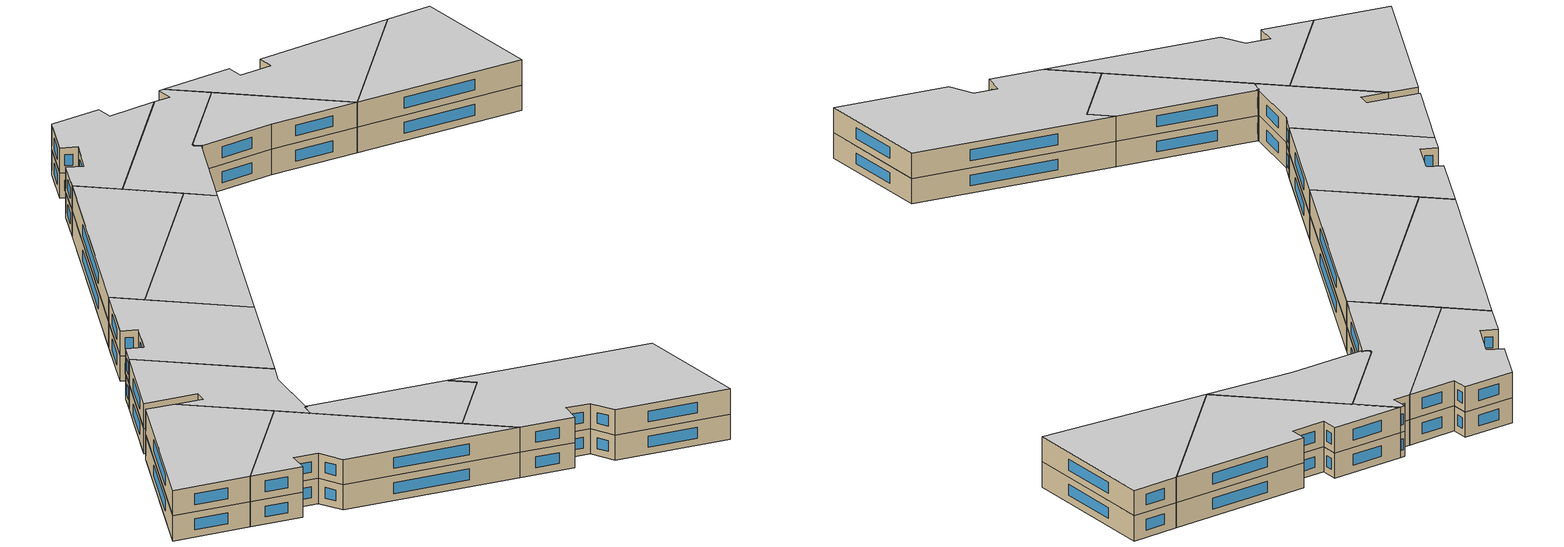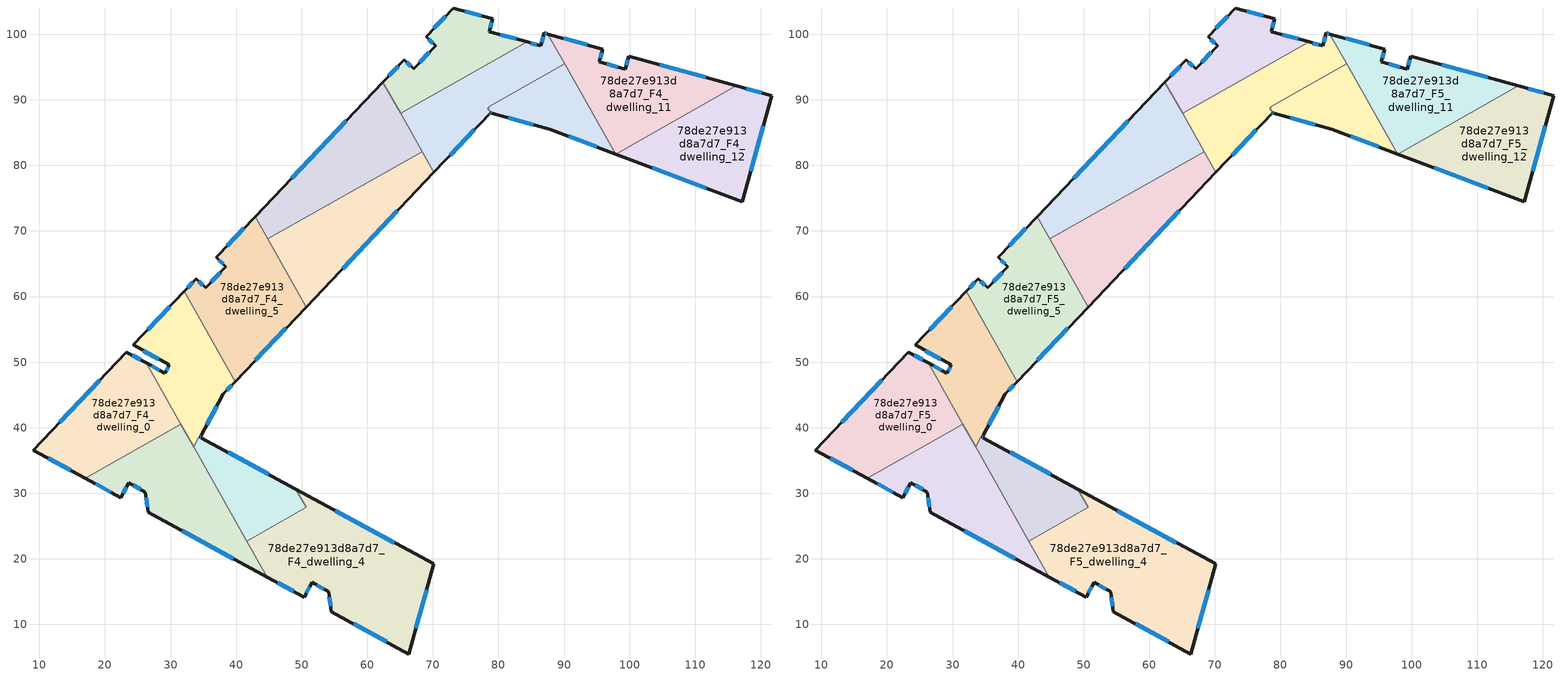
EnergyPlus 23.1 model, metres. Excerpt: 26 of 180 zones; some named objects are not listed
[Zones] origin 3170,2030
78de27e913d8a7d7_F4_dwelling_0
 floor to 78de27e913d8a7d7_F3_dwelling_0 (EU_floor_Construction): 26.29,49.87 31.58,40.51 17.02,32.28 9.08,36.6 23.26,51.52 z12
 wall outside (EU_wall_Construction): 26.29,49.87 23.26,51.52 9.08,36.6 17.02,32.28 z12:15
 wall to 78de27e913d8a7d7_F4_dwelling_1 (EU_wall_Construction): 17.02,32.28 31.58,40.51 z12:15
 wall to 78de27e913d8a7d7_F4_dwelling_2 (EU_wall_Construction): 31.58,40.51 26.29,49.87 z12:15
 window (EU_Window_Construction): 11.35,35.37 14.75,33.52 / 19.21,47.26 13.13,40.86 / 25.42,50.34 24.13,51.05 z12.86:14.14
78de27e913d8a7d7_F4_dwelling_1
 floor to 78de27e913d8a7d7_F3_dwelling_1 (EU_floor_Construction): 31.58,40.51 44.74,17.22 26.58,27.09 26.16,30.2 23.63,31.59 22.42,29.35 17.02,32.28 z12
 wall outside (EU_wall_Construction): 17.02,32.28 22.42,29.35 23.63,31.59 26.16,30.2 26.58,27.09 44.74,17.22 z12:15
 wall to 78de27e913d8a7d7_F4_dwelling_3 (EU_wall_Construction): 41.64,22.71 33.52,37.09 z12:15
 wall to 78de27e913d8a7d7_F4_dwelling_4 (EU_wall_Construction): 44.74,17.22 41.64,22.71 z12:15
 wall to 78de27e913d8a7d7_F4_dwelling_2 (EU_wall_Construction): 33.52,37.09 31.58,40.51 z12:15
 window (EU_Window_Construction): 18.57,31.45 20.88,30.19 / 31.77,24.27 39.56,20.04 / 26.28,29.31 26.46,27.98 / 24.35,31.19 25.44,30.59 / 22.77,29.99 23.29,30.95 z12.86:14.14
78de27e913d8a7d7_F4_dwelling_10
 floor to 78de27e913d8a7d7_F3_dwelling_10 (EU_floor_Construction): 90.08,95.51 97.87,81.73 87.84,85.51 78.97,87.97 79.09,88.09 78.72,88.19 78.33,88.69 78.59,88.84 78.5,88.96 z12
 wall outside (EU_wall_Construction): 78.97,87.97 87.84,85.51 97.87,81.73 z12:15
 wall to 78de27e913d8a7d7_F4_dwelling_9 (EU_wall_Construction): 90.08,95.51 78.5,88.96 78.59,88.84 78.33,88.69 78.72,88.19 79.09,88.09 78.97,87.97 z12:15
 wall to 78de27e913d8a7d7_F4_dwelling_11 (EU_wall_Construction): 97.87,81.73 90.08,95.51 z12:15
 window (EU_Window_Construction): 90.71,84.43 95.01,82.81 / 81.51,87.27 85.31,86.21 z12.86:14.14
78de27e913d8a7d7_F4_dwelling_11
 floor to 78de27e913d8a7d7_F3_dwelling_11 (EU_floor_Construction): 116.28,92.11 97.9,81.72 97.87,81.73 87.53,100.03 95.94,97.71 95.41,95.78 99.34,94.68 99.89,96.63 z12
 wall outside (EU_wall_Construction): 116.28,92.11 99.89,96.63 99.34,94.68 95.41,95.78 95.94,97.71 87.53,100.03 / 97.87,81.73 97.9,81.72 z12:15
 wall to 78de27e913d8a7d7_F4_dwelling_12 (EU_wall_Construction): 97.9,81.72 116.28,92.11 z12:15
 wall to 78de27e913d8a7d7_F4_dwelling_9 (EU_wall_Construction): 87.53,100.03 90.08,95.51 z12:15
 window (EU_Window_Construction): 111.6,93.4 104.57,95.34 / 93.54,98.38 89.93,99.37 / 95.56,96.33 95.79,97.16 / 98.22,95 96.53,95.46 / 99.73,96.07 99.5,95.24 z12.86:14.14
78de27e913d8a7d7_F4_dwelling_12
 floor to 78de27e913d8a7d7_F3_dwelling_12 (EU_floor_Construction): 121.66,90.63 117.21,74.44 97.9,81.72 116.28,92.11 z12
 wall outside (EU_wall_Construction): 97.9,81.72 117.21,74.44 121.66,90.63 116.28,92.11 z12:15
 window (EU_Window_Construction): 120.13,91.05 117.82,91.69 / 118.48,79.07 120.39,86.01 / 103.42,79.64 111.69,76.52 z12.86:14.14
78de27e913d8a7d7_F4_dwelling_2
 floor to 78de27e913d8a7d7_F3_dwelling_2 (EU_floor_Construction): 32.07,60.8 39.86,47.03 38.06,45.14 34.49,38.57 34.63,38.5 34.55,38.37 34.3,38.51 33.52,37.09 26.3,49.87 29.11,48.33 29.82,49.62 24.3,52.62 z12
 wall outside (EU_wall_Construction): 32.07,60.8 24.3,52.62 29.82,49.62 29.11,48.33 26.3,49.87 / 34.63,38.5 34.49,38.57 38.06,45.14 39.86,47.03 z12:15
 wall to 78de27e913d8a7d7_F4_dwelling_5 (EU_wall_Construction): 39.86,47.03 32.07,60.8 z12:15
 wall to 78de27e913d8a7d7_F4_dwelling_3 (EU_wall_Construction): 33.52,37.09 34.3,38.51 34.55,38.37 34.63,38.5 z12:15
 window (EU_Window_Construction): 28.31,48.77 27.1,49.43 / 29.61,49.25 29.31,48.7 / 25.87,51.76 28.24,50.47 / 29.85,58.46 26.52,54.95 / 38.57,45.68 39.34,46.49 / 35.51,40.45 37.04,43.26 / 34.59,38.52 34.53,38.55 z12.86:14.14
78de27e913d8a7d7_F4_dwelling_3
 floor to 78de27e913d8a7d7_F3_dwelling_3 (EU_floor_Construction): 49.13,30.62 50.7,27.84 41.64,22.71 33.52,37.09 34.3,38.51 34.55,38.37 34.63,38.5 z12
 wall outside (EU_wall_Construction): 49.13,30.62 34.63,38.5 z12:15
 wall to 78de27e913d8a7d7_F4_dwelling_4 (EU_wall_Construction): 41.64,22.71 50.7,27.84 49.13,30.62 z12:15
 window (EU_Window_Construction): 44.99,32.87 38.77,36.25 z12.86:14.14
78de27e913d8a7d7_F4_dwelling_4
 floor to 78de27e913d8a7d7_F3_dwelling_4 (EU_floor_Construction): 70.12,19.22 66.34,5.49 54.54,11.9 54.12,15.01 51.59,16.4 50.38,14.16 44.74,17.22 41.64,22.71 50.7,27.84 49.13,30.62 z12
 wall outside (EU_wall_Construction): 44.74,17.22 50.38,14.16 51.59,16.4 54.12,15.01 54.54,11.9 66.34,5.49 70.12,19.22 49.13,30.62 z12:15
 window (EU_Window_Construction): 50.72,14.8 51.24,15.76 / 46.35,16.35 48.77,15.04 / 64.12,22.48 55.13,27.37 / 67.42,9.42 69.04,15.3 / 57.91,10.07 62.97,7.33 / 54.24,14.12 54.42,12.79 / 52.31,16 53.39,15.41 z12.86:14.14
78de27e913d8a7d7_F4_dwelling_5
 floor to 78de27e913d8a7d7_F3_dwelling_5 (EU_floor_Construction): 42.88,72.17 50.67,58.4 39.86,47.03 32.07,60.8 33.9,62.72 35.35,61.33 38.42,64.58 36.98,65.96 z12
 wall outside (EU_wall_Construction): 42.88,72.17 36.98,65.96 38.42,64.58 35.35,61.33 33.9,62.72 32.07,60.8 / 39.86,47.03 50.67,58.4 z12:15
 wall to 78de27e913d8a7d7_F4_dwelling_7 (EU_wall_Construction): 50.67,58.4 44.8,68.78 z12:15
 wall to 78de27e913d8a7d7_F4_dwelling_6 (EU_wall_Construction): 44.8,68.78 42.88,72.17 z12:15
 window (EU_Window_Construction): 37.39,65.56 38.01,64.97 / 41.19,70.39 38.66,67.73 / 42.94,50.28 47.58,55.15 / 33.38,62.17 32.59,61.34 / 34.94,61.73 34.31,62.32 / 37.55,63.65 36.23,62.26 z12.86:14.14
78de27e913d8a7d7_F4_dwelling_6
 floor to 78de27e913d8a7d7_F3_dwelling_6 (EU_floor_Construction): 62.38,92.69 68.36,82.11 44.8,68.78 42.88,72.17 z12
 wall outside (EU_wall_Construction): 62.38,92.69 42.88,72.17 z12:15
 wall to 78de27e913d8a7d7_F4_dwelling_7 (EU_wall_Construction): 44.8,68.78 68.36,82.11 z12:15
 wall to 78de27e913d8a7d7_F4_dwelling_9 (EU_wall_Construction): 68.36,82.11 65.08,87.91 z12:15
 wall to 78de27e913d8a7d7_F4_dwelling_8 (EU_wall_Construction): 65.08,87.91 62.38,92.69 z12:15
 window (EU_Window_Construction): 56.81,86.83 48.45,78.03 z12.86:14.14
78de27e913d8a7d7_F4_dwelling_7
 floor to 78de27e913d8a7d7_F3_dwelling_7 (EU_floor_Construction): 68.36,82.11 70.17,78.92 50.67,58.4 44.8,68.78 z12
 wall outside (EU_wall_Construction): 50.67,58.4 70.17,78.92 z12:15
 wall to 78de27e913d8a7d7_F4_dwelling_9 (EU_wall_Construction): 70.17,78.92 68.36,82.11 z12:15
 window (EU_Window_Construction): 56.24,64.26 64.59,73.05 z12.86:14.14
78de27e913d8a7d7_F4_dwelling_8
 floor to 78de27e913d8a7d7_F3_dwelling_8 (EU_floor_Construction): 84.38,98.82 65.08,87.91 62.38,92.69 65.62,96.1 67.08,94.73 70.43,98.24 68.97,99.62 73.13,104 79.13,102.34 78.61,100.41 z12
 wall outside (EU_wall_Construction): 84.38,98.82 78.61,100.41 79.13,102.34 73.13,104 68.97,99.62 70.43,98.24 67.08,94.73 65.62,96.1 62.38,92.69 z12:15
 wall to 78de27e913d8a7d7_F4_dwelling_9 (EU_wall_Construction): 65.08,87.91 84.38,98.82 z12:15
 window (EU_Window_Construction): 69.47,97.24 68.04,95.73 / 69.39,99.23 70.01,98.64 / 71.94,102.75 70.16,100.87 / 77.41,102.81 74.84,103.52 / 78.76,100.96 78.98,101.79 / 82.73,99.27 80.26,99.95 / 64.7,95.13 63.31,93.66 / 66.67,95.12 66.04,95.71 z12.86:14.14
78de27e913d8a7d7_F4_dwelling_9
 floor to 78de27e913d8a7d7_F3_dwelling_9 (EU_floor_Construction): 87.53,100.03 90.08,95.51 78.5,88.96 78.59,88.84 78.33,88.69 78.72,88.19 79.09,88.09 78.97,87.97 78.81,88.01 70.17,78.92 65.08,87.91 84.38,98.82 86.41,98.26 86.96,100.19 z12
 wall outside (EU_wall_Construction): 70.17,78.92 78.81,88.01 78.97,87.97 / 87.53,100.03 86.96,100.19 86.41,98.26 84.38,98.82 z12:15
 window (EU_Window_Construction): 72.64,81.51 76.34,85.41 / 85.83,98.42 84.96,98.66 / 86.8,99.64 86.57,98.81 / 87.36,100.08 87.12,100.14 / 78.86,88 78.93,87.98 z12.86:14.14
78de27e913d8a7d7_F5_dwelling_0
 floor to 78de27e913d8a7d7_F4_dwelling_0 (EU_floor_Construction): 26.29,49.87 31.58,40.51 17.02,32.28 9.08,36.6 23.26,51.52 z15
 wall outside (EU_wall_Construction): 26.29,49.87 23.26,51.52 9.08,36.6 17.02,32.28 z15:18
 wall to 78de27e913d8a7d7_F5_dwelling_1 (EU_wall_Construction): 17.02,32.28 31.58,40.51 z15:18
 wall to 78de27e913d8a7d7_F5_dwelling_2 (EU_wall_Construction): 31.58,40.51 26.29,49.87 z15:18
 window (EU_Window_Construction): 11.35,35.37 14.75,33.52 / 19.21,47.26 13.13,40.86 / 25.42,50.34 24.13,51.05 z15.86:17.14
 ceiling to 78de27e913d8a7d7_F6_dwelling_0 (EU_floor_Construction): 31.58,40.51 26.29,49.87 23.26,51.52 9.08,36.6 17.02,32.28 z18
78de27e913d8a7d7_F5_dwelling_1
 floor to 78de27e913d8a7d7_F4_dwelling_1 (EU_floor_Construction): 31.58,40.51 44.74,17.22 26.58,27.09 26.16,30.2 23.63,31.59 22.42,29.35 17.02,32.28 z15
 wall outside (EU_wall_Construction): 17.02,32.28 22.42,29.35 23.63,31.59 26.16,30.2 26.58,27.09 44.74,17.22 z15:18
 wall to 78de27e913d8a7d7_F5_dwelling_3 (EU_wall_Construction): 41.64,22.71 33.52,37.09 z15:18
 wall to 78de27e913d8a7d7_F5_dwelling_4 (EU_wall_Construction): 44.74,17.22 41.64,22.71 z15:18
 wall to 78de27e913d8a7d7_F5_dwelling_2 (EU_wall_Construction): 33.52,37.09 31.58,40.51 z15:18
 window (EU_Window_Construction): 18.57,31.45 20.88,30.19 / 31.77,24.27 39.56,20.04 / 26.28,29.31 26.46,27.98 / 24.35,31.19 25.44,30.59 / 22.77,29.99 23.29,30.95 z15.86:17.14
 ceiling to 78de27e913d8a7d7_F6_dwelling_1 (EU_floor_Construction): 44.74,17.22 31.58,40.51 17.02,32.28 22.42,29.35 23.63,31.59 26.16,30.2 26.58,27.09 z18
78de27e913d8a7d7_F5_dwelling_10
 floor to 78de27e913d8a7d7_F4_dwelling_10 (EU_floor_Construction): 90.08,95.51 97.87,81.73 87.84,85.51 78.97,87.97 79.09,88.09 78.72,88.19 78.33,88.69 78.59,88.84 78.5,88.96 z15
 wall outside (EU_wall_Construction): 78.97,87.97 87.84,85.51 97.87,81.73 z15:18
 wall to 78de27e913d8a7d7_F5_dwelling_9 (EU_wall_Construction): 90.08,95.51 78.5,88.96 78.59,88.84 78.33,88.69 78.72,88.19 79.09,88.09 78.97,87.97 z15:18
 wall to 78de27e913d8a7d7_F5_dwelling_11 (EU_wall_Construction): 97.87,81.73 90.08,95.51 z15:18
 window (EU_Window_Construction): 90.71,84.43 95.01,82.81 / 81.51,87.27 85.31,86.21 z15.86:17.14
 ceiling to 78de27e913d8a7d7_F6_dwelling_10 (EU_floor_Construction): 97.87,81.73 90.08,95.51 78.5,88.96 78.59,88.84 78.33,88.69 78.72,88.19 79.09,88.09 78.97,87.97 87.84,85.51 z18
78de27e913d8a7d7_F5_dwelling_11
 floor to 78de27e913d8a7d7_F4_dwelling_11 (EU_floor_Construction): 116.28,92.11 97.9,81.72 97.87,81.73 87.53,100.03 95.94,97.71 95.41,95.78 99.34,94.68 99.89,96.63 z15
 wall outside (EU_wall_Construction): 116.28,92.11 99.89,96.63 99.34,94.68 95.41,95.78 95.94,97.71 87.53,100.03 / 97.87,81.73 97.9,81.72 z15:18
 wall to 78de27e913d8a7d7_F5_dwelling_12 (EU_wall_Construction): 97.9,81.72 116.28,92.11 z15:18
 wall to 78de27e913d8a7d7_F5_dwelling_9 (EU_wall_Construction): 87.53,100.03 90.08,95.51 z15:18
 window (EU_Window_Construction): 111.6,93.4 104.57,95.34 / 93.54,98.38 89.93,99.37 / 95.56,96.33 95.79,97.16 / 98.22,95 96.53,95.46 / 99.73,96.07 99.5,95.24 z15.86:17.14
 ceiling to 78de27e913d8a7d7_F6_dwelling_11 (EU_floor_Construction): 116.28,92.11 99.89,96.63 99.34,94.68 95.41,95.78 95.94,97.71 87.53,100.03 97.87,81.73 97.9,81.72 z18
78de27e913d8a7d7_F5_dwelling_12
 floor to 78de27e913d8a7d7_F4_dwelling_12 (EU_floor_Construction): 121.66,90.63 117.21,74.44 97.9,81.72 116.28,92.11 z15
 wall outside (EU_wall_Construction): 97.9,81.72 117.21,74.44 121.66,90.63 116.28,92.11 z15:18
 window (EU_Window_Construction): 120.13,91.05 117.82,91.69 / 118.48,79.07 120.39,86.01 / 103.42,79.64 111.69,76.52 z15.86:17.14
 ceiling to 78de27e913d8a7d7_F6_dwelling_12 (EU_floor_Construction): 117.21,74.44 121.66,90.63 116.28,92.11 97.9,81.72 z18
78de27e913d8a7d7_F5_dwelling_2
 floor to 78de27e913d8a7d7_F4_dwelling_2 (EU_floor_Construction): 32.07,60.8 39.86,47.03 38.06,45.14 34.49,38.57 34.63,38.5 34.55,38.37 34.3,38.51 33.52,37.09 26.3,49.87 29.11,48.33 29.82,49.62 24.3,52.62 z15
 wall outside (EU_wall_Construction): 32.07,60.8 24.3,52.62 29.82,49.62 29.11,48.33 26.3,49.87 / 34.63,38.5 34.49,38.57 38.06,45.14 39.86,47.03 z15:18
 wall to 78de27e913d8a7d7_F5_dwelling_5 (EU_wall_Construction): 39.86,47.03 32.07,60.8 z15:18
 wall to 78de27e913d8a7d7_F5_dwelling_3 (EU_wall_Construction): 33.52,37.09 34.3,38.51 34.55,38.37 34.63,38.5 z15:18
 window (EU_Window_Construction): 28.31,48.77 27.1,49.43 / 29.61,49.25 29.31,48.7 / 25.87,51.76 28.24,50.47 / 29.85,58.46 26.52,54.95 / 38.57,45.68 39.34,46.49 / 35.51,40.45 37.04,43.26 / 34.59,38.52 34.53,38.55 z15.86:17.14
 ceiling to 78de27e913d8a7d7_F6_dwelling_2 (EU_floor_Construction): 34.63,38.5 34.49,38.57 38.06,45.14 39.86,47.03 32.07,60.8 24.3,52.62 29.82,49.62 29.11,48.33 26.3,49.87 33.52,37.09 34.3,38.51 34.55,38.37 z18
78de27e913d8a7d7_F5_dwelling_3
 floor to 78de27e913d8a7d7_F4_dwelling_3 (EU_floor_Construction): 49.13,30.62 50.7,27.84 41.64,22.71 33.52,37.09 34.3,38.51 34.55,38.37 34.63,38.5 z15
 wall outside (EU_wall_Construction): 49.13,30.62 34.63,38.5 z15:18
 wall to 78de27e913d8a7d7_F5_dwelling_4 (EU_wall_Construction): 41.64,22.71 50.7,27.84 49.13,30.62 z15:18
 window (EU_Window_Construction): 44.99,32.87 38.77,36.25 z15.86:17.14
 ceiling to 78de27e913d8a7d7_F6_dwelling_3 (EU_floor_Construction): 50.7,27.84 49.13,30.62 34.63,38.5 34.55,38.37 34.3,38.51 33.52,37.09 41.64,22.71 z18
78de27e913d8a7d7_F5_dwelling_4
 floor to 78de27e913d8a7d7_F4_dwelling_4 (EU_floor_Construction): 70.12,19.22 66.34,5.49 54.54,11.9 54.12,15.01 51.59,16.4 50.38,14.16 44.74,17.22 41.64,22.71 50.7,27.84 49.13,30.62 z15
 wall outside (EU_wall_Construction): 44.74,17.22 50.38,14.16 51.59,16.4 54.12,15.01 54.54,11.9 66.34,5.49 70.12,19.22 49.13,30.62 z15:18
 window (EU_Window_Construction): 50.72,14.8 51.24,15.76 / 46.35,16.35 48.77,15.04 / 64.12,22.48 55.13,27.37 / 67.42,9.42 69.04,15.3 / 57.91,10.07 62.97,7.33 / 54.24,14.12 54.42,12.79 / 52.31,16 53.39,15.41 z15.86:17.14
 ceiling to 78de27e913d8a7d7_F6_dwelling_4 (EU_floor_Construction): 66.34,5.49 70.12,19.22 49.13,30.62 50.7,27.84 41.64,22.71 44.74,17.22 50.38,14.16 51.59,16.4 54.12,15.01 54.54,11.9 z18
78de27e913d8a7d7_F5_dwelling_5
 floor to 78de27e913d8a7d7_F4_dwelling_5 (EU_floor_Construction): 42.88,72.17 50.67,58.4 39.86,47.03 32.07,60.8 33.9,62.72 35.35,61.33 38.42,64.58 36.98,65.96 z15
 wall outside (EU_wall_Construction): 42.88,72.17 36.98,65.96 38.42,64.58 35.35,61.33 33.9,62.72 32.07,60.8 / 39.86,47.03 50.67,58.4 z15:18
 wall to 78de27e913d8a7d7_F5_dwelling_7 (EU_wall_Construction): 50.67,58.4 44.8,68.78 z15:18
 wall to 78de27e913d8a7d7_F5_dwelling_6 (EU_wall_Construction): 44.8,68.78 42.88,72.17 z15:18
 window (EU_Window_Construction): 37.39,65.56 38.01,64.97 / 41.19,70.39 38.66,67.73 / 42.94,50.28 47.58,55.15 / 33.38,62.17 32.59,61.34 / 34.94,61.73 34.31,62.32 / 37.55,63.65 36.23,62.26 z15.86:17.14
 ceiling to 78de27e913d8a7d7_F6_dwelling_5 (EU_floor_Construction): 39.86,47.03 50.67,58.4 42.88,72.17 36.98,65.96 38.42,64.58 35.35,61.33 33.9,62.72 32.07,60.8 z18
78de27e913d8a7d7_F5_dwelling_6
 floor to 78de27e913d8a7d7_F4_dwelling_6 (EU_floor_Construction): 62.38,92.69 68.36,82.11 44.8,68.78 42.88,72.17 z15
 wall outside (EU_wall_Construction): 62.38,92.69 42.88,72.17 z15:18
 wall to 78de27e913d8a7d7_F5_dwelling_7 (EU_wall_Construction): 44.8,68.78 68.36,82.11 z15:18
 wall to 78de27e913d8a7d7_F5_dwelling_9 (EU_wall_Construction): 68.36,82.11 65.08,87.91 z15:18
 wall to 78de27e913d8a7d7_F5_dwelling_8 (EU_wall_Construction): 65.08,87.91 62.38,92.69 z15:18
 window (EU_Window_Construction): 56.81,86.83 48.45,78.03 z15.86:17.14
 ceiling to 78de27e913d8a7d7_F6_dwelling_6 (EU_floor_Construction): 68.36,82.11 62.38,92.69 42.88,72.17 44.8,68.78 z18
78de27e913d8a7d7_F5_dwelling_7
 floor to 78de27e913d8a7d7_F4_dwelling_7 (EU_floor_Construction): 68.36,82.11 70.17,78.92 50.67,58.4 44.8,68.78 z15
 wall outside (EU_wall_Construction): 50.67,58.4 70.17,78.92 z15:18
 wall to 78de27e913d8a7d7_F5_dwelling_9 (EU_wall_Construction): 70.17,78.92 68.36,82.11 z15:18
 window (EU_Window_Construction): 56.24,64.26 64.59,73.05 z15.86:17.14
 ceiling to 78de27e913d8a7d7_F6_dwelling_7 (EU_floor_Construction): 50.67,58.4 70.17,78.92 68.36,82.11 44.8,68.78 z18
78de27e913d8a7d7_F5_dwelling_8
 floor to 78de27e913d8a7d7_F4_dwelling_8 (EU_floor_Construction): 84.38,98.82 65.08,87.91 62.38,92.69 65.62,96.1 67.08,94.73 70.43,98.24 68.97,99.62 73.13,104 79.13,102.34 78.61,100.41 z15
 wall outside (EU_wall_Construction): 84.38,98.82 78.61,100.41 79.13,102.34 73.13,104 68.97,99.62 70.43,98.24 67.08,94.73 65.62,96.1 62.38,92.69 z15:18
 wall to 78de27e913d8a7d7_F5_dwelling_9 (EU_wall_Construction): 65.08,87.91 84.38,98.82 z15:18
 window (EU_Window_Construction): 69.47,97.24 68.04,95.73 / 69.39,99.23 70.01,98.64 / 71.94,102.75 70.16,100.87 / 77.41,102.81 74.84,103.52 / 78.76,100.96 78.98,101.79 / 82.73,99.27 80.26,99.95 / 64.7,95.13 63.31,93.66 / 66.67,95.12 66.04,95.71 z15.86:17.14
 ceiling to 78de27e913d8a7d7_F6_dwelling_8 (EU_floor_Construction): 84.38,98.82 78.61,100.41 79.13,102.34 73.13,104 68.97,99.62 70.43,98.24 67.08,94.73 65.62,96.1 62.38,92.69 65.08,87.91 z18
78de27e913d8a7d7_F5_dwelling_9
 floor to 78de27e913d8a7d7_F4_dwelling_9 (EU_floor_Construction): 87.53,100.03 90.08,95.51 78.5,88.96 78.59,88.84 78.33,88.69 78.72,88.19 79.09,88.09 78.97,87.97 78.81,88.01 70.17,78.92 65.08,87.91 84.38,98.82 86.41,98.26 86.96,100.19 z15
 wall outside (EU_wall_Construction): 70.17,78.92 78.81,88.01 78.97,87.97 / 87.53,100.03 86.96,100.19 86.41,98.26 84.38,98.82 z15:18
 window (EU_Window_Construction): 72.64,81.51 76.34,85.41 / 85.83,98.42 84.96,98.66 / 86.8,99.64 86.57,98.81 / 87.36,100.08 87.12,100.14 / 78.86,88 78.93,87.98 z15.86:17.14
 ceiling to 78de27e913d8a7d7_F6_dwelling_9 (EU_floor_Construction): 79.09,88.09 78.72,88.19 78.33,88.69 78.59,88.84 78.5,88.96 90.08,95.51 87.53,100.03 86.96,100.19 86.41,98.26 84.38,98.82 65.08,87.91 70.17,78.92 78.81,88.01 78.97,87.97 z18
[Building]
EU S2 Campaign: North Axis=0; Terrain=City; Solar Distribution=FullExterior
[Site:Location]
Helsinki-Vantaa.AP: Latitude=60.317; Longitude=24.963; Time Zone=2; Elevation=54.6
[SizingPeriod:WeatherFileDays]
AnnualSizingPeriod: Begin Month=1; Begin Day of Month=1; End Month=12; End Day of Month=31; Day of Week for Start Day=Monday; Use Weather File Daylight Saving Period=No; Use Weather File Rain and Snow Indicators=No
[MATERIAL]
EU_InternalMass_Material: Roughness=MediumRough; Thickness=0.1; Conductivity=1; Density=1800; Specific Heat=900; Thermal Absorptance=0.9; Solar Absorptance=0.7; Visible Absorptance=0.7
[MATERIAL:NOMASS] Roughness=MediumRough; Thermal Absorptance=0.9; Solar Absorptance=0.7; Visible Absorptance=0.7
Name | Thermal Resistance
EU_wall_NoMass | 5.91765
EU_floor_NoMass | 6.2875
[WINDOWMATERIAL:SIMPLEGLAZINGSYSTEM]
EU_Window_SimpleGlazing: UFactor=0.994035; Solar Heat Gain Coefficient=0.7; Visible Transmittance=0.7
[CONSTRUCTION]
EU_wall_Construction: EU_wall_NoMass
EU_floor_Construction: EU_floor_NoMass
EU_Window_Construction: EU_Window_SimpleGlazing
EU_InternalMass_Construction: EU_InternalMass_Material
[ZONE] Type=1; Multiplier=1; Ceiling Height=autocalculate; Floor Area=autocalculate; Part of Total Floor Area=Yes
Name | Volume
78de27e913d8a7d7_F4_dwelling_0; 78de27e913d8a7d7_F5_dwelling_0 | 642.089
78de27e913d8a7d7_F4_dwelling_1; 78de27e913d8a7d7_F5_dwelling_1 | 642.134
78de27e913d8a7d7_F4_dwelling_10; 78de27e913d8a7d7_F5_dwelling_10 | 326.811
78de27e913d8a7d7_F4_dwelling_11; 78de27e913d8a7d7_F5_dwelling_11 | 642.327
78de27e913d8a7d7_F4_dwelling_12; 78de27e913d8a7d7_F5_dwelling_12 | 642.324
78de27e913d8a7d7_F4_dwelling_2; 78de27e913d8a7d7_F5_dwelling_2 | 504.486
78de27e913d8a7d7_F4_dwelling_3; 78de27e913d8a7d7_F5_dwelling_3 | 352.255
78de27e913d8a7d7_F4_dwelling_4; 78de27e913d8a7d7_F5_dwelling_4 | 1027.63
78de27e913d8a7d7_F4_dwelling_5; 78de27e913d8a7d7_F5_dwelling_5 | 685.227
78de27e913d8a7d7_F4_dwelling_6; 78de27e913d8a7d7_F5_dwelling_6 | 651.575
78de27e913d8a7d7_F4_dwelling_7; 78de27e913d8a7d7_F5_dwelling_7 | 633.099
78de27e913d8a7d7_F4_dwelling_8; 78de27e913d8a7d7_F5_dwelling_8 | 428.22
78de27e913d8a7d7_F4_dwelling_9; 78de27e913d8a7d7_F5_dwelling_9 | 529.62
[INTERNALMASS] Construction=EU_InternalMass_Construction
Name | Zone or ZoneList | Surface Area
78de27e913d8a7d7_F4_dwelling_0_EU_InternalMass | 78de27e913d8a7d7_F4_dwelling_0 | 214.029
78de27e913d8a7d7_F4_dwelling_1_EU_InternalMass | 78de27e913d8a7d7_F4_dwelling_1 | 214.045
78de27e913d8a7d7_F4_dwelling_2_EU_InternalMass | 78de27e913d8a7d7_F4_dwelling_2 | 168.195
78de27e913d8a7d7_F4_dwelling_3_EU_InternalMass | 78de27e913d8a7d7_F4_dwelling_3 | 117.441
78de27e913d8a7d7_F4_dwelling_4_EU_InternalMass | 78de27e913d8a7d7_F4_dwelling_4 | 342.542
78de27e913d8a7d7_F4_dwelling_5_EU_InternalMass | 78de27e913d8a7d7_F4_dwelling_5 | 228.415
78de27e913d8a7d7_F4_dwelling_6_EU_InternalMass | 78de27e913d8a7d7_F4_dwelling_6 | 217.192
78de27e913d8a7d7_F4_dwelling_7_EU_InternalMass | 78de27e913d8a7d7_F4_dwelling_7 | 211.033
78de27e913d8a7d7_F4_dwelling_8_EU_InternalMass | 78de27e913d8a7d7_F4_dwelling_8 | 142.74
78de27e913d8a7d7_F4_dwelling_9_EU_InternalMass | 78de27e913d8a7d7_F4_dwelling_9 | 176.543
78de27e913d8a7d7_F4_dwelling_10_EU_InternalMass | 78de27e913d8a7d7_F4_dwelling_10 | 108.937
78de27e913d8a7d7_F4_dwelling_11_EU_InternalMass | 78de27e913d8a7d7_F4_dwelling_11 | 214.108
78de27e913d8a7d7_F4_dwelling_12_EU_InternalMass | 78de27e913d8a7d7_F4_dwelling_12 | 214.108
78de27e913d8a7d7_F5_dwelling_0_EU_InternalMass | 78de27e913d8a7d7_F5_dwelling_0 | 214.029
78de27e913d8a7d7_F5_dwelling_1_EU_InternalMass | 78de27e913d8a7d7_F5_dwelling_1 | 214.045
78de27e913d8a7d7_F5_dwelling_2_EU_InternalMass | 78de27e913d8a7d7_F5_dwelling_2 | 168.195
78de27e913d8a7d7_F5_dwelling_3_EU_InternalMass | 78de27e913d8a7d7_F5_dwelling_3 | 117.441
78de27e913d8a7d7_F5_dwelling_4_EU_InternalMass | 78de27e913d8a7d7_F5_dwelling_4 | 342.542
78de27e913d8a7d7_F5_dwelling_5_EU_InternalMass | 78de27e913d8a7d7_F5_dwelling_5 | 228.415
78de27e913d8a7d7_F5_dwelling_6_EU_InternalMass | 78de27e913d8a7d7_F5_dwelling_6 | 217.192
78de27e913d8a7d7_F5_dwelling_7_EU_InternalMass | 78de27e913d8a7d7_F5_dwelling_7 | 211.033
78de27e913d8a7d7_F5_dwelling_8_EU_InternalMass | 78de27e913d8a7d7_F5_dwelling_8 | 142.74
78de27e913d8a7d7_F5_dwelling_9_EU_InternalMass | 78de27e913d8a7d7_F5_dwelling_9 | 176.543
78de27e913d8a7d7_F5_dwelling_10_EU_InternalMass | 78de27e913d8a7d7_F5_dwelling_10 | 108.937
78de27e913d8a7d7_F5_dwelling_11_EU_InternalMass | 78de27e913d8a7d7_F5_dwelling_11 | 214.108
78de27e913d8a7d7_F5_dwelling_12_EU_InternalMass | 78de27e913d8a7d7_F5_dwelling_12 | 214.108
[OTHEREQUIPMENT] Fuel Type=Electricity; Design Level Calculation Method=Watts/Area; Power per Zone Floor Area=1; Fraction Latent=0; Fraction Radiant=0; Fraction Lost=0; Carbon Dioxide Generation Rate=0; EndUse Subcategory=EU_Step8_InternalGains
Name | Zone or ZoneList or Space or SpaceList | Schedule
EU_Step8_InternalGain_78de27e913d8a7d7_F4_dwelling_0_f000 | 78de27e913d8a7d7_F4_dwelling_0 | EU_Step8_GainSchedule_78de27e913d8a7d7_F4_dwelling_0_f000
EU_Step8_InternalGain_78de27e913d8a7d7_F4_dwelling_1_f000 | 78de27e913d8a7d7_F4_dwelling_1 | EU_Step8_GainSchedule_78de27e913d8a7d7_F4_dwelling_1_f000
EU_Step8_InternalGain_78de27e913d8a7d7_F4_dwelling_2_f000 | 78de27e913d8a7d7_F4_dwelling_2 | EU_Step8_GainSchedule_78de27e913d8a7d7_F4_dwelling_2_f000
EU_Step8_InternalGain_78de27e913d8a7d7_F4_dwelling_3_f000 | 78de27e913d8a7d7_F4_dwelling_3 | EU_Step8_GainSchedule_78de27e913d8a7d7_F4_dwelling_3_f000
EU_Step8_InternalGain_78de27e913d8a7d7_F4_dwelling_4_f000 | 78de27e913d8a7d7_F4_dwelling_4 | EU_Step8_GainSchedule_78de27e913d8a7d7_F4_dwelling_4_f000
EU_Step8_InternalGain_78de27e913d8a7d7_F4_dwelling_5_f000 | 78de27e913d8a7d7_F4_dwelling_5 | EU_Step8_GainSchedule_78de27e913d8a7d7_F4_dwelling_5_f000
EU_Step8_InternalGain_78de27e913d8a7d7_F4_dwelling_6_f000 | 78de27e913d8a7d7_F4_dwelling_6 | EU_Step8_GainSchedule_78de27e913d8a7d7_F4_dwelling_6_f000
EU_Step8_InternalGain_78de27e913d8a7d7_F4_dwelling_7_f000 | 78de27e913d8a7d7_F4_dwelling_7 | EU_Step8_GainSchedule_78de27e913d8a7d7_F4_dwelling_7_f000
EU_Step8_InternalGain_78de27e913d8a7d7_F4_dwelling_8_f000 | 78de27e913d8a7d7_F4_dwelling_8 | EU_Step8_GainSchedule_78de27e913d8a7d7_F4_dwelling_8_f000
EU_Step8_InternalGain_78de27e913d8a7d7_F4_dwelling_9_f000 | 78de27e913d8a7d7_F4_dwelling_9 | EU_Step8_GainSchedule_78de27e913d8a7d7_F4_dwelling_9_f000
EU_Step8_InternalGain_78de27e913d8a7d7_F4_dwelling_10_f000 | 78de27e913d8a7d7_F4_dwelling_10 | EU_Step8_GainSchedule_78de27e913d8a7d7_F4_dwelling_10_f000
EU_Step8_InternalGain_78de27e913d8a7d7_F4_dwelling_11_f000 | 78de27e913d8a7d7_F4_dwelling_11 | EU_Step8_GainSchedule_78de27e913d8a7d7_F4_dwelling_11_f000
EU_Step8_InternalGain_78de27e913d8a7d7_F4_dwelling_12_f000 | 78de27e913d8a7d7_F4_dwelling_12 | EU_Step8_GainSchedule_78de27e913d8a7d7_F4_dwelling_12_f000
EU_Step8_InternalGain_78de27e913d8a7d7_F5_dwelling_0_f000 | 78de27e913d8a7d7_F5_dwelling_0 | EU_Step8_GainSchedule_78de27e913d8a7d7_F5_dwelling_0_f000
EU_Step8_InternalGain_78de27e913d8a7d7_F5_dwelling_1_f000 | 78de27e913d8a7d7_F5_dwelling_1 | EU_Step8_GainSchedule_78de27e913d8a7d7_F5_dwelling_1_f000
EU_Step8_InternalGain_78de27e913d8a7d7_F5_dwelling_2_f000 | 78de27e913d8a7d7_F5_dwelling_2 | EU_Step8_GainSchedule_78de27e913d8a7d7_F5_dwelling_2_f000
EU_Step8_InternalGain_78de27e913d8a7d7_F5_dwelling_3_f000 | 78de27e913d8a7d7_F5_dwelling_3 | EU_Step8_GainSchedule_78de27e913d8a7d7_F5_dwelling_3_f000
EU_Step8_InternalGain_78de27e913d8a7d7_F5_dwelling_4_f000 | 78de27e913d8a7d7_F5_dwelling_4 | EU_Step8_GainSchedule_78de27e913d8a7d7_F5_dwelling_4_f000
EU_Step8_InternalGain_78de27e913d8a7d7_F5_dwelling_5_f000 | 78de27e913d8a7d7_F5_dwelling_5 | EU_Step8_GainSchedule_78de27e913d8a7d7_F5_dwelling_5_f000
EU_Step8_InternalGain_78de27e913d8a7d7_F5_dwelling_6_f000 | 78de27e913d8a7d7_F5_dwelling_6 | EU_Step8_GainSchedule_78de27e913d8a7d7_F5_dwelling_6_f000
EU_Step8_InternalGain_78de27e913d8a7d7_F5_dwelling_7_f000 | 78de27e913d8a7d7_F5_dwelling_7 | EU_Step8_GainSchedule_78de27e913d8a7d7_F5_dwelling_7_f000
EU_Step8_InternalGain_78de27e913d8a7d7_F5_dwelling_8_f000 | 78de27e913d8a7d7_F5_dwelling_8 | EU_Step8_GainSchedule_78de27e913d8a7d7_F5_dwelling_8_f000
EU_Step8_InternalGain_78de27e913d8a7d7_F5_dwelling_9_f000 | 78de27e913d8a7d7_F5_dwelling_9 | EU_Step8_GainSchedule_78de27e913d8a7d7_F5_dwelling_9_f000
EU_Step8_InternalGain_78de27e913d8a7d7_F5_dwelling_10_f000 | 78de27e913d8a7d7_F5_dwelling_10 | EU_Step8_GainSchedule_78de27e913d8a7d7_F5_dwelling_10_f000
EU_Step8_InternalGain_78de27e913d8a7d7_F5_dwelling_11_f000 | 78de27e913d8a7d7_F5_dwelling_11 | EU_Step8_GainSchedule_78de27e913d8a7d7_F5_dwelling_11_f000
EU_Step8_InternalGain_78de27e913d8a7d7_F5_dwelling_12_f000 | 78de27e913d8a7d7_F5_dwelling_12 | EU_Step8_GainSchedule_78de27e913d8a7d7_F5_dwelling_12_f000
[ZONEVENTILATION:DESIGNFLOWRATE] Schedule=EU_AlwaysOn; Design Flow Rate Calculation Method=AirChanges/Hour; Air Changes per Hour=0.596421; Ventilation Type=Natural; Fan Pressure Rise=0; Fan Total Efficiency=1; Constant Term Coefficient=1; Temperature Term Coefficient=0; Velocity Term Coefficient=0; Velocity Squared Term Coefficient=0; Minimum Indoor Temperature=-100; Maximum Indoor Temperature=100; Delta Temperature=-100; Minimum Outdoor Temperature=-100; Maximum Outdoor Temperature=100; Maximum Wind Speed=40
Name | Zone or ZoneList or Space or SpaceList
EU_ConstantAir_78de27e913d8a7d7_F4_dwelling_0 | 78de27e913d8a7d7_F4_dwelling_0
EU_ConstantAir_78de27e913d8a7d7_F4_dwelling_1 | 78de27e913d8a7d7_F4_dwelling_1
EU_ConstantAir_78de27e913d8a7d7_F4_dwelling_2 | 78de27e913d8a7d7_F4_dwelling_2
EU_ConstantAir_78de27e913d8a7d7_F4_dwelling_3 | 78de27e913d8a7d7_F4_dwelling_3
EU_ConstantAir_78de27e913d8a7d7_F4_dwelling_4 | 78de27e913d8a7d7_F4_dwelling_4
EU_ConstantAir_78de27e913d8a7d7_F4_dwelling_5 | 78de27e913d8a7d7_F4_dwelling_5
EU_ConstantAir_78de27e913d8a7d7_F4_dwelling_6 | 78de27e913d8a7d7_F4_dwelling_6
EU_ConstantAir_78de27e913d8a7d7_F4_dwelling_7 | 78de27e913d8a7d7_F4_dwelling_7
EU_ConstantAir_78de27e913d8a7d7_F4_dwelling_8 | 78de27e913d8a7d7_F4_dwelling_8
EU_ConstantAir_78de27e913d8a7d7_F4_dwelling_9 | 78de27e913d8a7d7_F4_dwelling_9
EU_ConstantAir_78de27e913d8a7d7_F4_dwelling_10 | 78de27e913d8a7d7_F4_dwelling_10
EU_ConstantAir_78de27e913d8a7d7_F4_dwelling_11 | 78de27e913d8a7d7_F4_dwelling_11
EU_ConstantAir_78de27e913d8a7d7_F4_dwelling_12 | 78de27e913d8a7d7_F4_dwelling_12
EU_ConstantAir_78de27e913d8a7d7_F5_dwelling_0 | 78de27e913d8a7d7_F5_dwelling_0
EU_ConstantAir_78de27e913d8a7d7_F5_dwelling_1 | 78de27e913d8a7d7_F5_dwelling_1
EU_ConstantAir_78de27e913d8a7d7_F5_dwelling_2 | 78de27e913d8a7d7_F5_dwelling_2
EU_ConstantAir_78de27e913d8a7d7_F5_dwelling_3 | 78de27e913d8a7d7_F5_dwelling_3
EU_ConstantAir_78de27e913d8a7d7_F5_dwelling_4 | 78de27e913d8a7d7_F5_dwelling_4
EU_ConstantAir_78de27e913d8a7d7_F5_dwelling_5 | 78de27e913d8a7d7_F5_dwelling_5
EU_ConstantAir_78de27e913d8a7d7_F5_dwelling_6 | 78de27e913d8a7d7_F5_dwelling_6
EU_ConstantAir_78de27e913d8a7d7_F5_dwelling_7 | 78de27e913d8a7d7_F5_dwelling_7
EU_ConstantAir_78de27e913d8a7d7_F5_dwelling_8 | 78de27e913d8a7d7_F5_dwelling_8
EU_ConstantAir_78de27e913d8a7d7_F5_dwelling_9 | 78de27e913d8a7d7_F5_dwelling_9
EU_ConstantAir_78de27e913d8a7d7_F5_dwelling_10 | 78de27e913d8a7d7_F5_dwelling_10
EU_ConstantAir_78de27e913d8a7d7_F5_dwelling_11 | 78de27e913d8a7d7_F5_dwelling_11
EU_ConstantAir_78de27e913d8a7d7_F5_dwelling_12 | 78de27e913d8a7d7_F5_dwelling_12
[HVACTEMPLATE:THERMOSTAT] Constant Heating Setpoint=20; Constant Cooling Setpoint=50
EU_HeatOnly_78de27e913d8a7d7_F11_dwelling_11; EU_HeatOnly_78de27e913d8a7d7_F11_dwelling_12; EU_HeatOnly_78de27e913d8a7d7_F12_dwelling_0; EU_HeatOnly_78de27e913d8a7d7_F12_dwelling_1; EU_HeatOnly_78de27e913d8a7d7_F12_dwelling_2; EU_HeatOnly_78de27e913d8a7d7_F12_dwelling_3; EU_HeatOnly_78de27e913d8a7d7_F12_dwelling_4; EU_HeatOnly_78de27e913d8a7d7_F12_dwelling_5; EU_HeatOnly_78de27e913d8a7d7_F12_dwelling_6; EU_HeatOnly_78de27e913d8a7d7_F12_dwelling_7; EU_HeatOnly_78de27e913d8a7d7_F12_dwelling_8; EU_HeatOnly_78de27e913d8a7d7_F12_dwelling_9; EU_HeatOnly_78de27e913d8a7d7_F12_dwelling_10; EU_HeatOnly_78de27e913d8a7d7_F12_dwelling_11; EU_HeatOnly_78de27e913d8a7d7_F13_dwelling_0; EU_HeatOnly_78de27e913d8a7d7_F13_dwelling_1; EU_HeatOnly_78de27e913d8a7d7_F13_dwelling_2; EU_HeatOnly_78de27e913d8a7d7_F13_dwelling_3; EU_HeatOnly_78de27e913d8a7d7_F13_dwelling_4; EU_HeatOnly_78de27e913d8a7d7_F13_dwelling_5; EU_HeatOnly_78de27e913d8a7d7_F13_dwelling_6; EU_HeatOnly_78de27e913d8a7d7_F13_dwelling_7; EU_HeatOnly_78de27e913d8a7d7_F13_dwelling_8; EU_HeatOnly_78de27e913d8a7d7_F13_dwelling_9; EU_HeatOnly_78de27e913d8a7d7_F13_dwelling_10; EU_HeatOnly_78de27e913d8a7d7_F13_dwelling_11
[HVACTEMPLATE:ZONE:IDEALLOADSAIRSYSTEM] System Availability Schedule=EU_AlwaysOn; Maximum Heating Supply Air Temperature=50; Minimum Cooling Supply Air Temperature=13; Maximum Heating Supply Air Humidity Ratio=0.0156; Minimum Cooling Supply Air Humidity Ratio=0.0077; Heating Limit=NoLimit; Cooling Limit=NoLimit; Heating Availability Schedule=EU_AlwaysOn; Cooling Availability Schedule=EU_CoolingOff; Dehumidification Control Type=ConstantSensibleHeatRatio; Cooling Sensible Heat Ratio=0.7; Dehumidification Setpoint=60; Humidification Control Type=None; Humidification Setpoint=30; Outdoor Air Method=None; Outdoor Air Flow Rate per Person=0.00944; Outdoor Air Flow Rate per Zone Floor Area=0; Outdoor Air Flow Rate per Zone=0; Demand Controlled Ventilation Type=None; Outdoor Air Economizer Type=NoEconomizer; Heat Recovery Type=None; Sensible Heat Recovery Effectiveness=0.7; Latent Heat Recovery Effectiveness=0.65
Name | Template Thermostat
78de27e913d8a7d7_F4_dwelling_0 | EU_HeatOnly_78de27e913d8a7d7_F4_dwelling_0
78de27e913d8a7d7_F4_dwelling_1 | EU_HeatOnly_78de27e913d8a7d7_F4_dwelling_1
78de27e913d8a7d7_F4_dwelling_2 | EU_HeatOnly_78de27e913d8a7d7_F4_dwelling_2
78de27e913d8a7d7_F4_dwelling_3 | EU_HeatOnly_78de27e913d8a7d7_F4_dwelling_3
78de27e913d8a7d7_F4_dwelling_4 | EU_HeatOnly_78de27e913d8a7d7_F4_dwelling_4
78de27e913d8a7d7_F4_dwelling_5 | EU_HeatOnly_78de27e913d8a7d7_F4_dwelling_5
78de27e913d8a7d7_F4_dwelling_6 | EU_HeatOnly_78de27e913d8a7d7_F4_dwelling_6
78de27e913d8a7d7_F4_dwelling_7 | EU_HeatOnly_78de27e913d8a7d7_F4_dwelling_7
78de27e913d8a7d7_F4_dwelling_8 | EU_HeatOnly_78de27e913d8a7d7_F4_dwelling_8
78de27e913d8a7d7_F4_dwelling_9 | EU_HeatOnly_78de27e913d8a7d7_F4_dwelling_9
78de27e913d8a7d7_F4_dwelling_10 | EU_HeatOnly_78de27e913d8a7d7_F4_dwelling_10
78de27e913d8a7d7_F4_dwelling_11 | EU_HeatOnly_78de27e913d8a7d7_F4_dwelling_11
78de27e913d8a7d7_F4_dwelling_12 | EU_HeatOnly_78de27e913d8a7d7_F4_dwelling_12
78de27e913d8a7d7_F5_dwelling_0 | EU_HeatOnly_78de27e913d8a7d7_F5_dwelling_0
78de27e913d8a7d7_F5_dwelling_1 | EU_HeatOnly_78de27e913d8a7d7_F5_dwelling_1
78de27e913d8a7d7_F5_dwelling_2 | EU_HeatOnly_78de27e913d8a7d7_F5_dwelling_2
78de27e913d8a7d7_F5_dwelling_3 | EU_HeatOnly_78de27e913d8a7d7_F5_dwelling_3
78de27e913d8a7d7_F5_dwelling_4 | EU_HeatOnly_78de27e913d8a7d7_F5_dwelling_4
78de27e913d8a7d7_F5_dwelling_5 | EU_HeatOnly_78de27e913d8a7d7_F5_dwelling_5
78de27e913d8a7d7_F5_dwelling_6 | EU_HeatOnly_78de27e913d8a7d7_F5_dwelling_6
78de27e913d8a7d7_F5_dwelling_7 | EU_HeatOnly_78de27e913d8a7d7_F5_dwelling_7
78de27e913d8a7d7_F5_dwelling_8 | EU_HeatOnly_78de27e913d8a7d7_F5_dwelling_8
78de27e913d8a7d7_F5_dwelling_9 | EU_HeatOnly_78de27e913d8a7d7_F5_dwelling_9
78de27e913d8a7d7_F5_dwelling_10 | EU_HeatOnly_78de27e913d8a7d7_F5_dwelling_10
78de27e913d8a7d7_F5_dwelling_11 | EU_HeatOnly_78de27e913d8a7d7_F5_dwelling_11
78de27e913d8a7d7_F5_dwelling_12 | EU_HeatOnly_78de27e913d8a7d7_F5_dwelling_12
[SIZING:ZONE] Zone Cooling Design Supply Air Temperature Input Method=SupplyAirTemperature; Zone Cooling Design Supply Air Temperature=13; Zone Heating Design Supply Air Temperature Input Method=SupplyAirTemperature; Zone Heating Design Supply Air Temperature=50; Zone Cooling Design Supply Air Humidity Ratio=0.008; Zone Heating Design Supply Air Humidity Ratio=0.008; Cooling Design Air Flow Method=DesignDay; Cooling Design Air Flow Rate=0; Cooling Minimum Air Flow per Zone Floor Area=0.000762; Cooling Minimum Air Flow=0; Cooling Minimum Air Flow Fraction=0.2; Heating Design Air Flow Method=DesignDay; Heating Design Air Flow Rate=0; Heating Maximum Air Flow per Zone Floor Area=0.002032; Heating Maximum Air Flow=0.141576; Heating Maximum Air Flow Fraction=0.3; Account for Dedicated Outdoor Air System=No; Dedicated Outdoor Air System Control Strategy=NeutralSupplyAir; Dedicated Outdoor Air Low Setpoint Temperature for Design=autosize; Dedicated Outdoor Air High Setpoint Temperature for Design=autosize; Zone Load Sizing Method=Sensible Load Only No Latent Load; Zone Latent Cooling Design Supply Air Humidity Ratio Input Method=HumidityRatioDifference; Zone Cooling Design Supply Air Humidity Ratio Difference=0.005; Zone Latent Heating Design Supply Air Humidity Ratio Input Method=HumidityRatioDifference; Zone Humidification Design Supply Air Humidity Ratio Difference=0.005
78de27e913d8a7d7_F4_dwelling_0; 78de27e913d8a7d7_F4_dwelling_1; 78de27e913d8a7d7_F4_dwelling_2; 78de27e913d8a7d7_F4_dwelling_3; 78de27e913d8a7d7_F4_dwelling_4; 78de27e913d8a7d7_F4_dwelling_5; 78de27e913d8a7d7_F4_dwelling_6; 78de27e913d8a7d7_F4_dwelling_7; 78de27e913d8a7d7_F4_dwelling_8; 78de27e913d8a7d7_F4_dwelling_9; 78de27e913d8a7d7_F4_dwelling_10; 78de27e913d8a7d7_F4_dwelling_11; 78de27e913d8a7d7_F4_dwelling_12; 78de27e913d8a7d7_F5_dwelling_0; 78de27e913d8a7d7_F5_dwelling_1; 78de27e913d8a7d7_F5_dwelling_2; 78de27e913d8a7d7_F5_dwelling_3; 78de27e913d8a7d7_F5_dwelling_4; 78de27e913d8a7d7_F5_dwelling_5; 78de27e913d8a7d7_F5_dwelling_6; 78de27e913d8a7d7_F5_dwelling_7; 78de27e913d8a7d7_F5_dwelling_8; 78de27e913d8a7d7_F5_dwelling_9; 78de27e913d8a7d7_F5_dwelling_10; 78de27e913d8a7d7_F5_dwelling_11; 78de27e913d8a7d7_F5_dwelling_12
[SCHEDULE:CONSTANT]
Name | Hourly Value
EU_AlwaysOn | 1
EU_CoolingOff | 0
[SCHEDULE:FILE] Column Number=1; Rows to Skip at Top=0; Number of Hours of Data=8760; Column Separator=Comma; Interpolate to Timestep=No; Minutes per Item=60; Adjust Schedule for Daylight Savings=Yes
Name | File
EU_Step8_GainSchedule_78de27e913d8a7d7_F4_dwelling_0_f000 | ../../schedules/78de27e913d8a7d7/78de27e913d8a7d7_F4_dwelling_0_f000_gain.csv
EU_Step8_GainSchedule_78de27e913d8a7d7_F4_dwelling_1_f000 | ../../schedules/78de27e913d8a7d7/78de27e913d8a7d7_F4_dwelling_1_f000_gain.csv
EU_Step8_GainSchedule_78de27e913d8a7d7_F4_dwelling_2_f000 | ../../schedules/78de27e913d8a7d7/78de27e913d8a7d7_F4_dwelling_2_f000_gain.csv
EU_Step8_GainSchedule_78de27e913d8a7d7_F4_dwelling_3_f000 | ../../schedules/78de27e913d8a7d7/78de27e913d8a7d7_F4_dwelling_3_f000_gain.csv
EU_Step8_GainSchedule_78de27e913d8a7d7_F4_dwelling_4_f000 | ../../schedules/78de27e913d8a7d7/78de27e913d8a7d7_F4_dwelling_4_f000_gain.csv
EU_Step8_GainSchedule_78de27e913d8a7d7_F4_dwelling_5_f000 | ../../schedules/78de27e913d8a7d7/78de27e913d8a7d7_F4_dwelling_5_f000_gain.csv
EU_Step8_GainSchedule_78de27e913d8a7d7_F4_dwelling_6_f000 | ../../schedules/78de27e913d8a7d7/78de27e913d8a7d7_F4_dwelling_6_f000_gain.csv
EU_Step8_GainSchedule_78de27e913d8a7d7_F4_dwelling_7_f000 | ../../schedules/78de27e913d8a7d7/78de27e913d8a7d7_F4_dwelling_7_f000_gain.csv
EU_Step8_GainSchedule_78de27e913d8a7d7_F4_dwelling_8_f000 | ../../schedules/78de27e913d8a7d7/78de27e913d8a7d7_F4_dwelling_8_f000_gain.csv
EU_Step8_GainSchedule_78de27e913d8a7d7_F4_dwelling_9_f000 | ../../schedules/78de27e913d8a7d7/78de27e913d8a7d7_F4_dwelling_9_f000_gain.csv
EU_Step8_GainSchedule_78de27e913d8a7d7_F4_dwelling_10_f000 | ../../schedules/78de27e913d8a7d7/78de27e913d8a7d7_F4_dwelling_10_f000_gain.csv
EU_Step8_GainSchedule_78de27e913d8a7d7_F4_dwelling_11_f000 | ../../schedules/78de27e913d8a7d7/78de27e913d8a7d7_F4_dwelling_11_f000_gain.csv
EU_Step8_GainSchedule_78de27e913d8a7d7_F4_dwelling_12_f000 | ../../schedules/78de27e913d8a7d7/78de27e913d8a7d7_F4_dwelling_12_f000_gain.csv
EU_Step8_GainSchedule_78de27e913d8a7d7_F5_dwelling_0_f000 | ../../schedules/78de27e913d8a7d7/78de27e913d8a7d7_F5_dwelling_0_f000_gain.csv
EU_Step8_GainSchedule_78de27e913d8a7d7_F5_dwelling_1_f000 | ../../schedules/78de27e913d8a7d7/78de27e913d8a7d7_F5_dwelling_1_f000_gain.csv
EU_Step8_GainSchedule_78de27e913d8a7d7_F5_dwelling_2_f000 | ../../schedules/78de27e913d8a7d7/78de27e913d8a7d7_F5_dwelling_2_f000_gain.csv
EU_Step8_GainSchedule_78de27e913d8a7d7_F5_dwelling_3_f000 | ../../schedules/78de27e913d8a7d7/78de27e913d8a7d7_F5_dwelling_3_f000_gain.csv
EU_Step8_GainSchedule_78de27e913d8a7d7_F5_dwelling_4_f000 | ../../schedules/78de27e913d8a7d7/78de27e913d8a7d7_F5_dwelling_4_f000_gain.csv
EU_Step8_GainSchedule_78de27e913d8a7d7_F5_dwelling_5_f000 | ../../schedules/78de27e913d8a7d7/78de27e913d8a7d7_F5_dwelling_5_f000_gain.csv
EU_Step8_GainSchedule_78de27e913d8a7d7_F5_dwelling_6_f000 | ../../schedules/78de27e913d8a7d7/78de27e913d8a7d7_F5_dwelling_6_f000_gain.csv
EU_Step8_GainSchedule_78de27e913d8a7d7_F5_dwelling_7_f000 | ../../schedules/78de27e913d8a7d7/78de27e913d8a7d7_F5_dwelling_7_f000_gain.csv
EU_Step8_GainSchedule_78de27e913d8a7d7_F5_dwelling_8_f000 | ../../schedules/78de27e913d8a7d7/78de27e913d8a7d7_F5_dwelling_8_f000_gain.csv
EU_Step8_GainSchedule_78de27e913d8a7d7_F5_dwelling_9_f000 | ../../schedules/78de27e913d8a7d7/78de27e913d8a7d7_F5_dwelling_9_f000_gain.csv
EU_Step8_GainSchedule_78de27e913d8a7d7_F5_dwelling_10_f000 | ../../schedules/78de27e913d8a7d7/78de27e913d8a7d7_F5_dwelling_10_f000_gain.csv
EU_Step8_GainSchedule_78de27e913d8a7d7_F5_dwelling_11_f000 | ../../schedules/78de27e913d8a7d7/78de27e913d8a7d7_F5_dwelling_11_f000_gain.csv
EU_Step8_GainSchedule_78de27e913d8a7d7_F5_dwelling_12_f000 | ../../schedules/78de27e913d8a7d7/78de27e913d8a7d7_F5_dwelling_12_f000_gain.csv
